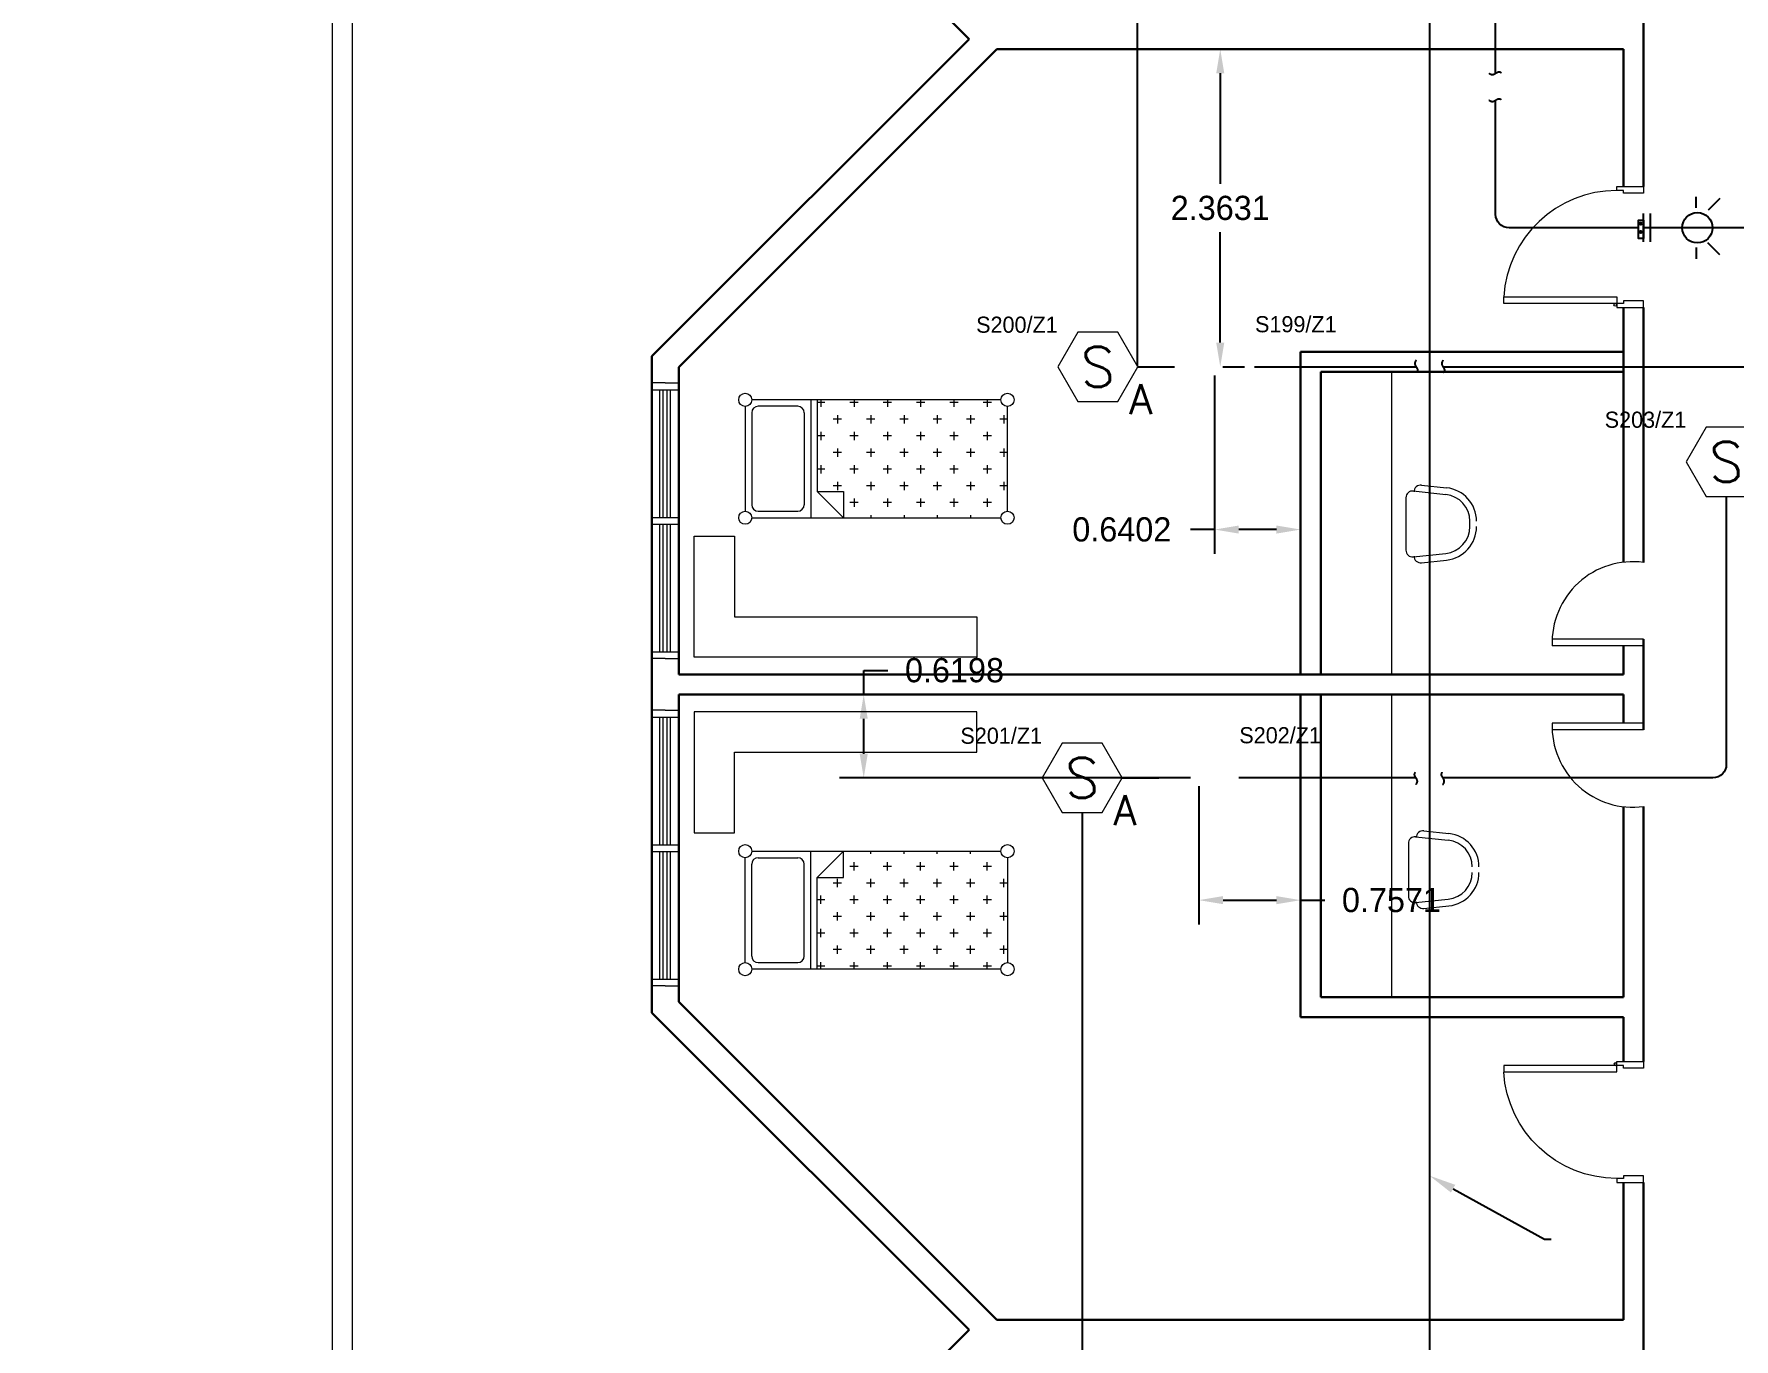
# Model space of a CAD drawing. Extents: x -3404 to 3497, y 0 to 399.
# Drawn here: x 3.11 to 15.75, y 348.53 to 358.24 of the extents above; entities that cross this region are included whole.
import ezdxf
from ezdxf import colors
from ezdxf.entities.mleader import LeaderData, LeaderLine
from ezdxf.enums import TextEntityAlignment as Align
from ezdxf.math import Vec2, Vec3

# ---------------------------------------------------------------- set-up
doc = ezdxf.new("R2010")
doc.units = 0
doc.header["$LTSCALE"] = 0.15
doc.linetypes.add('HIDDEN', pattern=[0.375, 0.25, -0.125])
doc.layers.get('0').update_dxf_attribs({"color": 252})
doc.layers.get('Defpoints').update_dxf_attribs({"color": 252})
for name, color, linetype in [('0 ARCH', 252, 'Continuous'), ('0 DD', 252, 'Continuous'), ('0 fire alarm', 252, 'Continuous'), ('0 sockets', 252, 'Continuous'), ('00-BT-FAS-TEXT', 2, 'Continuous'), ('AUTOINCR', 7, 'Continuous'), ('FIRE_LOOP', 7, 'Continuous'), ('WIRING', 4, 'Continuous')]:
    doc.layers.add(name, color=color, linetype=linetype)
for name, color, linetype, lineweight in [('anal', 252, 'Continuous', 20), ('DOOR', 252, 'Continuous', 20), ('FUR', 252, 'Continuous', 9), ('sofa', 252, 'Continuous', 9), ('T-FIRE-B', 4, 'Continuous', 0), ('T-TEXT', 2, 'Continuous', 0), ('wall', 252, 'Continuous', 30)]:
    doc.layers.add(name, color=color, linetype=linetype, lineweight=lineweight)
doc.styles.add('ROMANS', font='ROMANS.shx', dxfattribs={"width": 0.8})
doc.dimstyles.get("Standard").update_dxf_attribs({"dimtxt": 0.18, "dimasz": 0.18, "dimexe": 0.18, "dimexo": 0.0625, "dimgap": 0.09, "dimtad": 0, "dimtih": 1, "dimtoh": 1, "dimdec": 4, "dimzin": 0, "dimdsep": 46, "dimtxsty": 'Standard', "dimcen": 0.09, "dimadec": 0, "dimazin": 0, "dimtfac": 1, "dimtdec": 4, "dimtofl": 0, "dimtmove": 0, "dimatfit": 3, "dimfxl": 1, "dimtolj": 1, "dimtzin": 0, "dimarcsym": 0})

# ---------------------------------------------------------------- blocks, each defined once
blk = doc.blocks.new('D90')
at = {"layer": 'DOOR'}
for points in [[(0.03, 0.2), (0.03, 1.04), (0.078, 1.04), (0.078, 0.2)], [(0.03, 0.2), (0, 0.2), (0, 0), (0.05, 0), (0.05, 0.15), (0.03, 0.15)], [(0.87, 0.2), (0.9, 0.2), (0.9, 0), (0.85, 0), (0.85, 0.15), (0.87, 0.15)]]:
    blk.add_lwpolyline(points, close=True, dxfattribs=at)
blk.add_circle((0.02, 0.21), 0.01, dxfattribs=at)
blk.add_arc((0.025, 0.197), 0.845, 0.2218, 86.3889, dxfattribs=at)
blk = doc.blocks.new('ARCH')
at = {"layer": 'anal'}
for p, q in [((5.325, 326.925), (5.325, 377.4)), ((5.475, 327.075), (5.475, 368.325)), ((7.8, 355.642), (7.7, 355.642)), ((7.8, 355.642), (7.9, 355.642)), ((7.7, 355.592), (7.9, 355.592)), ((7.76, 354.642), (7.76, 355.592)), ((7.785, 354.642), (7.785, 355.592)), ((7.8, 355.592), (7.9, 355.592)), ((7.815, 354.642), (7.815, 355.592)), ((7.84, 354.642), (7.84, 355.592)), ((7.7, 354.642), (7.9, 354.642)), ((7.7, 354.592), (7.9, 354.592)), ((7.76, 353.642), (7.76, 354.592)), ((7.785, 353.642), (7.785, 354.592)), ((7.815, 353.642), (7.815, 354.592)), ((7.84, 353.642), (7.84, 354.592)), ((7.9, 354.642), (7.9, 354.592)), ((7.7, 353.642), (7.9, 353.642)), ((7.8, 353.592), (7.7, 353.592)), ((7.8, 353.642), (7.9, 353.642)), ((7.8, 353.592), (7.9, 353.592)), ((7.8, 353.208), (7.7, 353.208)), ((7.8, 353.208), (7.9, 353.208)), ((7.7, 353.158), (7.9, 353.158)), ((7.76, 352.208), (7.76, 353.158)), ((7.785, 352.208), (7.785, 353.158)), ((7.8, 353.158), (7.9, 353.158)), ((7.815, 352.208), (7.815, 353.158)), ((7.84, 352.208), (7.84, 353.158)), ((7.7, 352.208), (7.9, 352.208)), ((7.9, 352.208), (7.9, 352.158)), ((7.7, 352.158), (7.9, 352.158)), ((7.76, 351.208), (7.76, 352.158)), ((7.785, 351.208), (7.785, 352.158)), ((7.815, 351.208), (7.815, 352.158)), ((7.84, 351.208), (7.84, 352.158)), ((7.7, 351.208), (7.9, 351.208)), ((7.8, 351.208), (7.9, 351.208)), ((7.8, 351.158), (7.7, 351.158)), ((7.8, 351.158), (7.9, 351.158))]:
    blk.add_line(p, q, dxfattribs=at)
at = {"layer": 'FUR'}
for p, q in [((13.2, 355.725), (13.2, 353.475)), ((13.362, 354.839), (13.604, 354.813)), ((13.423, 354.883), (13.61, 354.863)), ((13.308, 354.789), (13.308, 354.398)), ((13.783, 354.574), (13.783, 354.614)), ((8.016, 354.504), (8.316, 354.504)), ((8.016, 353.604), (8.016, 354.504)), ((8.316, 354.504), (8.316, 353.904)), ((13.362, 354.349), (13.604, 354.375)), ((13.423, 354.305), (13.61, 354.325)), ((8.316, 353.904), (10.116, 353.904)), ((10.116, 353.904), (10.116, 353.604)), ((10.116, 353.604), (8.016, 353.604)), ((13.2, 353.325), (13.2, 351.075)), ((8.016, 353.196), (8.016, 352.296)), ((10.116, 353.196), (8.016, 353.196)), ((10.116, 352.896), (10.116, 353.196)), ((8.316, 352.296), (8.316, 352.896)), ((8.316, 352.896), (10.116, 352.896)), ((13.441, 352.312), (13.628, 352.292)), ((8.016, 352.296), (8.316, 352.296)), ((13.326, 352.218), (13.326, 351.827)), ((13.38, 352.268), (13.622, 352.242)), ((13.38, 351.778), (13.622, 351.804)), ((13.441, 351.734), (13.628, 351.754))]:
    blk.add_line(p, q, dxfattribs=at)
for centre, radius, start, end in [((13.358, 354.789), 0.05, 85.0303, 180), ((13.418, 354.833), 0.05, 83.857, 180), ((13.583, 354.614), 0.25, 0, 83.857), ((13.583, 354.614), 0.2, 0, 83.857), ((13.583, 354.574), 0.2, 276.143, 0), ((13.583, 354.574), 0.25, 276.143, 0), ((13.358, 354.398), 0.05, 180, 274.9697), ((13.418, 354.355), 0.05, 180, 276.143), ((13.435, 352.262), 0.05, 83.857, 180), ((13.376, 352.218), 0.05, 85.0303, 180), ((13.601, 352.043), 0.2, 0, 83.857), ((13.601, 352.043), 0.25, 0, 83.857), ((13.601, 352.002), 0.2, 276.143, 0), ((13.601, 352.002), 0.25, 276.143, 0), ((13.376, 351.827), 0.05, 180, 274.9697), ((13.435, 351.784), 0.05, 180, 276.143)]:
    blk.add_arc(centre, radius, start, end, dxfattribs=at)
at = {"layer": 'sofa'}
for p, q in [((8.395, 355.469), (8.395, 354.689)), ((10.296, 355.517), (8.444, 355.517)), ((8.785, 355.469), (8.492, 355.469)), ((8.882, 355.517), (8.882, 354.64)), ((8.931, 355.517), (8.931, 354.835)), ((8.987, 355.496), (8.931, 355.496)), ((8.956, 355.517), (8.956, 355.465)), ((9.235, 355.496), (9.173, 355.496)), ((9.204, 355.517), (9.204, 355.465)), ((9.483, 355.496), (9.421, 355.496)), ((9.452, 355.517), (9.452, 355.465)), ((9.73, 355.496), (9.668, 355.496)), ((9.699, 355.517), (9.699, 355.465)), ((9.978, 355.496), (9.916, 355.496)), ((9.947, 355.517), (9.947, 355.465)), ((10.226, 355.496), (10.164, 355.496)), ((10.195, 355.517), (10.195, 355.465)), ((10.345, 354.689), (10.345, 355.469)), ((8.444, 355.42), (8.444, 354.737)), ((8.834, 355.42), (8.834, 354.737)), ((9.111, 355.372), (9.049, 355.372)), ((9.08, 355.403), (9.08, 355.341)), ((9.359, 355.372), (9.297, 355.372)), ((9.328, 355.403), (9.328, 355.341)), ((9.606, 355.372), (9.545, 355.372)), ((9.576, 355.403), (9.576, 355.341)), ((9.854, 355.372), (9.792, 355.372)), ((9.823, 355.403), (9.823, 355.341)), ((10.102, 355.372), (10.04, 355.372)), ((10.071, 355.403), (10.071, 355.341)), ((10.345, 355.372), (10.288, 355.372)), ((10.318, 355.403), (10.318, 355.341)), ((8.987, 355.249), (8.931, 355.249)), ((8.956, 355.28), (8.956, 355.218)), ((9.235, 355.249), (9.173, 355.249)), ((9.204, 355.28), (9.204, 355.218)), ((9.483, 355.249), (9.421, 355.249)), ((9.452, 355.28), (9.452, 355.218)), ((9.73, 355.249), (9.668, 355.249)), ((9.699, 355.28), (9.699, 355.218)), ((9.978, 355.249), (9.916, 355.249)), ((9.947, 355.28), (9.947, 355.218)), ((10.226, 355.249), (10.164, 355.249)), ((10.195, 355.28), (10.195, 355.218)), ((9.111, 355.125), (9.049, 355.125)), ((9.08, 355.156), (9.08, 355.094)), ((9.359, 355.125), (9.297, 355.125)), ((9.328, 355.156), (9.328, 355.094)), ((9.606, 355.125), (9.545, 355.125)), ((9.576, 355.156), (9.576, 355.094)), ((9.854, 355.125), (9.792, 355.125)), ((9.823, 355.156), (9.823, 355.094)), ((10.102, 355.125), (10.04, 355.125)), ((10.071, 355.156), (10.071, 355.094)), ((10.345, 355.125), (10.288, 355.125)), ((10.318, 355.156), (10.318, 355.094)), ((8.987, 355.001), (8.931, 355.001)), ((8.956, 355.032), (8.956, 354.97)), ((9.235, 355.001), (9.173, 355.001)), ((9.204, 355.032), (9.204, 354.97)), ((9.483, 355.001), (9.421, 355.001)), ((9.452, 355.032), (9.452, 354.97)), ((9.73, 355.001), (9.668, 355.001)), ((9.699, 355.032), (9.699, 354.97)), ((9.978, 355.001), (9.916, 355.001)), ((9.947, 355.032), (9.947, 354.97)), ((10.226, 355.001), (10.164, 355.001)), ((10.195, 355.032), (10.195, 354.97)), ((9.111, 354.877), (9.049, 354.877)), ((9.08, 354.908), (9.08, 354.846)), ((9.359, 354.877), (9.297, 354.877)), ((9.328, 354.908), (9.328, 354.846)), ((9.606, 354.877), (9.545, 354.877)), ((9.576, 354.908), (9.576, 354.846)), ((9.854, 354.877), (9.792, 354.877)), ((9.823, 354.908), (9.823, 354.846)), ((10.102, 354.877), (10.04, 354.877)), ((10.071, 354.908), (10.071, 354.846)), ((10.345, 354.877), (10.288, 354.877)), ((10.318, 354.908), (10.318, 354.846)), ((8.931, 354.835), (9.126, 354.835)), ((9.126, 354.64), (8.931, 354.835)), ((9.126, 354.835), (9.126, 354.64)), ((9.235, 354.753), (9.173, 354.753)), ((9.204, 354.784), (9.204, 354.722)), ((9.483, 354.753), (9.421, 354.753)), ((9.452, 354.784), (9.452, 354.722)), ((9.73, 354.753), (9.668, 354.753)), ((9.699, 354.784), (9.699, 354.722)), ((9.978, 354.753), (9.916, 354.753)), ((9.947, 354.784), (9.947, 354.722)), ((10.226, 354.753), (10.164, 354.753)), ((10.195, 354.784), (10.195, 354.722)), ((8.444, 354.64), (10.296, 354.64)), ((8.492, 354.689), (8.785, 354.689)), ((9.328, 354.66), (9.328, 354.64)), ((9.576, 354.66), (9.576, 354.64)), ((9.823, 354.66), (9.823, 354.64)), ((10.071, 354.66), (10.071, 354.64)), ((15.075, 353.738), (14.396, 353.738)), ((15.075, 353.688), (14.396, 353.688)), ((15.075, 353.112), (14.396, 353.112)), ((15.075, 353.062), (14.396, 353.062)), ((8.395, 351.331), (8.395, 352.111)), ((8.444, 352.16), (10.296, 352.16)), ((8.444, 351.38), (8.444, 352.063)), ((8.492, 352.111), (8.785, 352.111)), ((8.834, 351.38), (8.834, 352.063)), ((8.882, 351.283), (8.882, 352.16)), ((9.126, 352.16), (8.931, 351.965)), ((9.126, 351.965), (9.126, 352.16)), ((9.204, 352.016), (9.204, 352.078)), ((9.328, 352.14), (9.328, 352.16)), ((9.452, 352.016), (9.452, 352.078)), ((9.576, 352.14), (9.576, 352.16)), ((9.699, 352.016), (9.699, 352.078)), ((9.823, 352.14), (9.823, 352.16)), ((9.947, 352.016), (9.947, 352.078)), ((10.071, 352.14), (10.071, 352.16)), ((10.195, 352.016), (10.195, 352.078)), ((10.345, 352.111), (10.345, 351.331)), ((8.931, 351.965), (9.126, 351.965)), ((8.931, 351.283), (8.931, 351.965)), ((9.08, 351.892), (9.08, 351.954)), ((9.235, 352.047), (9.173, 352.047)), ((9.328, 351.892), (9.328, 351.954)), ((9.483, 352.047), (9.421, 352.047)), ((9.576, 351.892), (9.576, 351.954)), ((9.73, 352.047), (9.668, 352.047)), ((9.823, 351.892), (9.823, 351.954)), ((9.978, 352.047), (9.916, 352.047)), ((10.071, 351.892), (10.071, 351.954)), ((10.226, 352.047), (10.164, 352.047)), ((10.318, 351.892), (10.318, 351.954)), ((8.956, 351.768), (8.956, 351.83)), ((9.111, 351.923), (9.049, 351.923)), ((9.204, 351.768), (9.204, 351.83)), ((9.359, 351.923), (9.297, 351.923)), ((9.452, 351.768), (9.452, 351.83)), ((9.606, 351.923), (9.545, 351.923)), ((9.699, 351.768), (9.699, 351.83)), ((9.854, 351.923), (9.792, 351.923)), ((9.947, 351.768), (9.947, 351.83)), ((10.102, 351.923), (10.04, 351.923)), ((10.195, 351.768), (10.195, 351.83)), ((10.345, 351.923), (10.288, 351.923)), ((8.987, 351.799), (8.931, 351.799)), ((9.111, 351.675), (9.049, 351.675)), ((9.08, 351.644), (9.08, 351.706)), ((9.235, 351.799), (9.173, 351.799)), ((9.359, 351.675), (9.297, 351.675)), ((9.328, 351.644), (9.328, 351.706)), ((9.483, 351.799), (9.421, 351.799)), ((9.606, 351.675), (9.545, 351.675)), ((9.576, 351.644), (9.576, 351.706)), ((9.73, 351.799), (9.668, 351.799)), ((9.854, 351.675), (9.792, 351.675)), ((9.823, 351.644), (9.823, 351.706)), ((9.978, 351.799), (9.916, 351.799)), ((10.102, 351.675), (10.04, 351.675)), ((10.071, 351.644), (10.071, 351.706)), ((10.226, 351.799), (10.164, 351.799)), ((10.345, 351.675), (10.288, 351.675)), ((10.318, 351.644), (10.318, 351.706)), ((8.987, 351.551), (8.931, 351.551)), ((8.956, 351.52), (8.956, 351.582)), ((9.235, 351.551), (9.173, 351.551)), ((9.204, 351.52), (9.204, 351.582)), ((9.483, 351.551), (9.421, 351.551)), ((9.452, 351.52), (9.452, 351.582)), ((9.73, 351.551), (9.668, 351.551)), ((9.699, 351.52), (9.699, 351.582)), ((9.978, 351.551), (9.916, 351.551)), ((9.947, 351.52), (9.947, 351.582)), ((10.226, 351.551), (10.164, 351.551)), ((10.195, 351.52), (10.195, 351.582)), ((9.111, 351.428), (9.049, 351.428)), ((9.08, 351.397), (9.08, 351.459)), ((9.359, 351.428), (9.297, 351.428)), ((9.328, 351.397), (9.328, 351.459)), ((9.606, 351.428), (9.545, 351.428)), ((9.576, 351.397), (9.576, 351.459)), ((9.854, 351.428), (9.792, 351.428)), ((9.823, 351.397), (9.823, 351.459)), ((10.102, 351.428), (10.04, 351.428)), ((10.071, 351.397), (10.071, 351.459)), ((10.345, 351.428), (10.288, 351.428)), ((10.318, 351.397), (10.318, 351.459)), ((8.785, 351.331), (8.492, 351.331)), ((8.987, 351.304), (8.931, 351.304)), ((8.956, 351.283), (8.956, 351.335)), ((9.235, 351.304), (9.173, 351.304)), ((9.204, 351.283), (9.204, 351.335)), ((9.483, 351.304), (9.421, 351.304)), ((9.452, 351.283), (9.452, 351.335)), ((9.73, 351.304), (9.668, 351.304)), ((9.699, 351.283), (9.699, 351.335)), ((9.978, 351.304), (9.916, 351.304)), ((9.947, 351.283), (9.947, 351.335)), ((10.226, 351.304), (10.164, 351.304)), ((10.195, 351.283), (10.195, 351.335)), ((10.296, 351.283), (8.444, 351.283))]:
    blk.add_line(p, q, dxfattribs=at)
for centre, radius in [((8.395, 355.517), 0.0488), ((10.345, 355.517), 0.0488), ((8.395, 354.64), 0.0487), ((10.345, 354.64), 0.0488), ((8.395, 352.16), 0.0487), ((10.345, 352.16), 0.0488), ((8.395, 351.283), 0.0488), ((10.345, 351.283), 0.0488)]:
    blk.add_circle(centre, radius, dxfattribs=at)
for centre, radius, start, end in [((8.492, 355.42), 0.0488, 90, 180), ((8.785, 355.42), 0.0488, 0, 90), ((8.492, 354.737), 0.0488, 180, 270), ((8.785, 354.737), 0.0488, 270, 0), ((14.995, 353.713), 0.6, 82.3461, 182.388), ((14.995, 353.087), 0.6, 177.612, 277.6539), ((8.492, 352.063), 0.0488, 90, 180), ((8.785, 352.063), 0.0488, 0, 90), ((8.492, 351.38), 0.0488, 180, 270), ((8.785, 351.38), 0.0488, 270, 0)]:
    blk.add_arc(centre, radius, start, end, dxfattribs=at)
at = {"layer": 'wall'}
for p, q in [((15.075, 360.675), (15.075, 357.104)), ((10.059, 358.2), (7.7, 360.559)), ((7.7, 355.841), (10.059, 358.2)), ((7.9, 355.759), (10.266, 358.125)), ((10.266, 358.125), (14.925, 358.125)), ((14.925, 358.125), (14.925, 357.104)), ((14.925, 356.204), (14.925, 354.309)), ((15.075, 356.204), (15.075, 354.307)), ((14.925, 355.875), (12.525, 355.875)), ((12.525, 355.875), (12.525, 353.475)), ((7.7, 350.959), (7.7, 355.841)), ((7.9, 353.475), (7.9, 355.759)), ((14.925, 355.725), (12.675, 355.725)), ((12.675, 355.725), (12.675, 353.475)), ((15.075, 353.738), (15.075, 353.062)), ((14.925, 353.688), (14.925, 353.475)), ((14.925, 353.475), (7.9, 353.475)), ((7.9, 351.041), (7.9, 353.325)), ((14.925, 353.325), (7.9, 353.325)), ((12.525, 353.325), (12.525, 350.925)), ((12.675, 353.325), (12.675, 351.075)), ((14.925, 353.325), (14.925, 353.112)), ((14.925, 352.491), (14.925, 351.075)), ((15.075, 352.493), (15.075, 350.596)), ((12.675, 351.075), (14.925, 351.075)), ((10.059, 348.6), (7.7, 350.959)), ((10.266, 348.675), (7.9, 351.041)), ((12.525, 350.925), (14.925, 350.925)), ((14.925, 350.925), (14.925, 350.596)), ((14.925, 349.696), (14.925, 348.675)), ((15.075, 349.696), (15.075, 343.976)), ((10.266, 348.675), (14.925, 348.675)), ((7.7, 346.241), (10.059, 348.6))]:
    blk.add_line(p, q, dxfattribs=at)
at = {"layer": 'DOOR', "rotation": 90}
blk.add_blockref('D90', (15.075, 356.204), dxfattribs=at)
at = {"layer": 'DOOR', "xscale": -1, "rotation": 90}
blk.add_blockref('D90', (15.075, 350.596), dxfattribs=at)
blk = doc.blocks.new('dressable smoke detectore above false ceiling')
blk.add_lwpolyline([(200, 0), (100, 173.2), (-100, 173.2), (-200, 0), (-100, -173.2), (100, -173.2)], close=True)
at = {"layer": 'T-TEXT', "style": 'ROMANS'}
blk.add_attdef('S', text='', height=200, dxfattribs=at).set_placement((0, 0, 0), align=Align.MIDDLE)
blk.add_attdef('A', text='', height=150, dxfattribs=at).set_placement((214.9, -161.3), align=Align.MIDDLE_CENTER)
blk = doc.blocks.new('*U101')
at = {"linetype": 'ByBlock'}
h = blk.add_hatch(dxfattribs=at)
h.set_pattern_fill('ANGLE', color=2)
h.set_pattern_definition([(0, (0, 0), (0, 6.985), [5.08, -1.905]), (90, (0, 0), (-6.985, 4e-16), [5.08, -1.905])])
h.paths.add_polyline_path([(27, -14, 1), (15, -14, 1)])
at = {"color": 1}
for p, q in [((-0.8, 373.8), (-0.8, 450)), ((-89.7, 324.6), (-147.6, 382.6)), ((134.9, 380.2), (74.6, 321.5)), ((-99, 262.2), (-154.6, 262.2)), ((99, 262.2), (154.6, 262.2)), ((0, 192.9), (0, 34.9)), ((70.7, 34.9), (-70.7, 34.9)), ((70.7, 0), (-70.7, 0))]:
    blk.add_line(p, q, dxfattribs=at)
at = {"color": 6, "linetype": 'ByBlock'}
blk.add_lwpolyline([(-37.4, 0), (54.5, 0), (54.5, -26), (-37.4, -26)], close=True, dxfattribs=at)
at = {"color": 1}
blk.add_circle((0, 268.8), 75.9, dxfattribs=at)
at = {"color": 6, "linetype": 'ByBlock'}
for centre in [(-21, -14), (21, -14)]:
    blk.add_circle(centre, 6, dxfattribs=at)
blk = doc.blocks.new('endtick', base_point=(-3267.27, -69559.4))
at = {"layer": 'WIRING', "color": 2, "linetype": 'HIDDEN'}
blk.add_spline([(-3267.27, -69509.4), (-3276.985, -69534.4), (-3267.27, -69559.4), (-3256.425, -69584.4), (-3267.27, -69609.4)], degree=3, dxfattribs=at)
blk = doc.blocks.new('*D162')
at = {"layer": '0 DD', "color": 0, "lineweight": -2, "transparency": 16777216}
for p, q in [((11.768, 352.643), (11.768, 351.616)), ((12.525, 352.402), (12.525, 351.616)), ((11.948, 351.796), (12.345, 351.796)), ((12.525, 351.796), (12.705, 351.796))]:
    blk.add_line(p, q, dxfattribs=at)
at = {"layer": '0 DD', "color": 0, "transparency": 16777216}
for points in [[(11.948, 351.826), (11.948, 351.766), (11.768, 351.796)], [(12.345, 351.826), (12.345, 351.766), (12.525, 351.796)]]:
    blk.add_solid(points, dxfattribs=at)
at = {"layer": 'Defpoints', "color": 0, "transparency": 16777216}
for p in [(11.768, 352.705), (12.525, 352.465), (12.525, 351.796)]:
    blk.add_point(p, dxfattribs=at)
at = {"layer": '0 DD', "color": 0, "transparency": 16777216, "insert": (13.2, 351.796), "char_height": 0.18, "attachment_point": 5}
blk.add_mtext('\\A1;0.7571', dxfattribs=at)
blk = doc.blocks.new('*D163')
at = {"layer": '0 DD', "color": 0, "lineweight": -2, "transparency": 16777216}
for p, q in [((9.276, 353.325), (9.276, 353.505)), ((9.276, 353.505), (9.456, 353.505)), ((11.705, 353.325), (9.096, 353.325)), ((9.276, 352.885), (9.276, 353.145)), ((11.705, 352.705), (9.096, 352.705))]:
    blk.add_line(p, q, dxfattribs=at)
at = {"layer": '0 DD', "color": 0, "transparency": 16777216}
for points in [[(9.246, 353.145), (9.306, 353.145), (9.276, 353.325)], [(9.246, 352.885), (9.306, 352.885), (9.276, 352.705)]]:
    blk.add_solid(points, dxfattribs=at)
at = {"layer": 'Defpoints', "color": 0, "transparency": 16777216}
for p in [(9.276, 353.325), (11.768, 353.325), (11.768, 352.705)]:
    blk.add_point(p, dxfattribs=at)
at = {"layer": '0 DD', "color": 0, "transparency": 16777216, "insert": (9.951, 353.505), "char_height": 0.18, "attachment_point": 5}
blk.add_mtext('\\A1;0.6198', dxfattribs=at)
blk = doc.blocks.new('*D164')
at = {"layer": '0 DD', "color": 0, "lineweight": -2, "transparency": 16777216}
for p, q in [((11.885, 355.699), (11.885, 354.372)), ((12.525, 355.177), (12.525, 354.372)), ((11.885, 354.552), (11.705, 354.552)), ((12.345, 354.552), (12.065, 354.552))]:
    blk.add_line(p, q, dxfattribs=at)
at = {"layer": '0 DD', "color": 0, "transparency": 16777216}
for points in [[(12.065, 354.582), (12.065, 354.522), (11.885, 354.552)], [(12.345, 354.582), (12.345, 354.522), (12.525, 354.552)]]:
    blk.add_solid(points, dxfattribs=at)
at = {"layer": 'Defpoints', "color": 0, "transparency": 16777216}
for p in [(11.885, 355.762), (12.525, 355.239), (12.525, 354.552)]:
    blk.add_point(p, dxfattribs=at)
at = {"layer": '0 DD', "color": 0, "transparency": 16777216, "insert": (11.195, 354.552), "char_height": 0.18, "attachment_point": 5}
blk.add_mtext('\\A1;0.6402', dxfattribs=at)
blk = doc.blocks.new('*D165')
at = {"layer": '0 DD', "color": 0, "lineweight": -2, "transparency": 16777216}
for p, q in [((11.947, 358.125), (12.107, 358.125)), ((11.927, 357.945), (11.927, 357.123)), ((11.927, 355.942), (11.927, 356.763)), ((11.947, 355.762), (12.107, 355.762))]:
    blk.add_line(p, q, dxfattribs=at)
at = {"layer": '0 DD', "color": 0, "transparency": 16777216}
for points in [[(11.897, 357.945), (11.957, 357.945), (11.927, 358.125)], [(11.897, 355.942), (11.957, 355.942), (11.927, 355.762)]]:
    blk.add_solid(points, dxfattribs=at)
at = {"layer": 'Defpoints', "color": 0, "transparency": 16777216}
for p in [(11.885, 358.125), (11.927, 358.125), (11.885, 355.762)]:
    blk.add_point(p, dxfattribs=at)
at = {"layer": '0 DD', "color": 0, "transparency": 16777216, "insert": (11.927, 356.943), "char_height": 0.18, "attachment_point": 5}
blk.add_mtext('\\A1;2.3631', dxfattribs=at)

msp = doc.modelspace()

# ---------------------------------------------------------------- linework, layer by layer
at = {"layer": '0 sockets', "color": 3}
for points in [[(13.975, 357.94559), (13.975, 364.92643)], [(15.075, 356.79656), (15.07495, 356.79656)]]:
    msp.add_lwpolyline(points, dxfattribs=at)
at = {"layer": '0 sockets', "color": 2}
msp.add_lwpolyline([(13.48332, 361.70892), (13.48332, 344.88572, 0.41421356), (13.58332, 344.78572), (14.9931, 344.78572)], format="xyb", dxfattribs=at)
at = {"layer": '0 sockets', "color": 3}
for points in [[(15.03641, 356.79656), (14.075, 356.79656, -0.41421356), (13.975, 356.89656), (13.975, 357.74559)], [(17.475, 355.86191), (17.475, 356.69656, 0.41421356), (17.375, 356.79656), (15.075, 356.79656)]]:
    msp.add_lwpolyline(points, format="xyb", dxfattribs=at)
at = {"layer": 'FIRE_LOOP', "color": 3}
for points in [[(11.30845, 361.36443), (11.30845, 355.77084)], [(11.31361, 355.76191), (11.58731, 355.76191)], [(12.18226, 355.76191), (13.38332, 355.76191)], [(13.58332, 355.76191), (14.10386, 355.76191)], [(14.10386, 355.76191), (17.225, 355.76191)], [(11.19673, 352.7052), (11.47042, 352.7052)], [(13.38332, 352.7052), (12.06538, 352.7052)], [(14.40282, 352.7052), (13.58332, 352.7052)]]:
    msp.add_lwpolyline(points, dxfattribs=at)
for points in [[(15.69005, 354.79769), (15.69005, 352.8052, -0.41421356), (15.59005, 352.7052), (14.40257, 352.7052)], [(10.89925, 352.44758), (10.89925, 347.425, 0.41421356), (10.99925, 347.325), (13.38332, 347.325)]]:
    msp.add_lwpolyline(points, format="xyb", dxfattribs=at)

# ---------------------------------------------------------------- block references
at = {"layer": '0 ARCH', "color": 3}
msp.add_blockref('ARCH', (0, 0), dxfattribs=at)
at = {"layer": '0 fire alarm', "color": 3}
for name, p, xscale, yscale, zscale, rotation in [('endtick', (13.975, 357.94559), 0.001, 0.001, 0.001, 89.99999999999999), ('endtick', (13.975, 357.74559), 0.001, 0.001, 0.001, 90), ('*U101', (15.075, 356.79656), 0.001488, 0.001488, 0.001488, 270), ('endtick', (13.38332, 352.7052), 0.001, 0.001, 0.001, 180), ('endtick', (13.58332, 352.7052), 0.001, 0.001, 0.001, 180)]:
    msp.add_blockref(name, p, dxfattribs=dict(at, xscale=xscale, yscale=yscale, zscale=zscale, rotation=rotation))
at = {"layer": '0 fire alarm', "color": 3, "xscale": 0.001, "yscale": 0.001, "zscale": 0.001}
for p in [(13.38332, 355.76191), (13.58332, 355.76191)]:
    msp.add_blockref('endtick', p, dxfattribs=at)
at = {"layer": 'T-FIRE-B', "color": 2, "xscale": 0.001487761816891826, "yscale": 0.001487761816891826, "zscale": 0.001487761816891826}
for p in [(11.01613, 355.76191), (15.69005, 355.05532), (10.89925, 352.7052)]:
    msp.add_blockref('dressable smoke detectore above false ceiling', p, dxfattribs=at).add_auto_attribs({'S': 'S', 'A': 'A'})

# ---------------------------------------------------------------- texts
at = {"layer": 'AUTOINCR', "color": 2}
for s, p in [('S200/Z1', (10.71858, 355.97959)), ('S203/Z1', (15.3925, 355.27301)), ('S201/Z1', (10.6017, 352.92289))]:
    msp.add_text(s, height=0.12, dxfattribs=at).set_placement(p, align=Align.BOTTOM_RIGHT)
for s, p in [('S199/Z1', (12.18587, 355.98313)), ('S202/Z1', (12.06899, 352.92642))]:
    msp.add_text(s, height=0.12, dxfattribs=at).set_placement(p, align=Align.BOTTOM_LEFT)

# ---------------------------------------------------------------- dimensions: what is measured, and where the dimension line sits
at = {"layer": '0 DD', "color": 6}
for base, p1, p2, picture, middle in [((11.9269, 358.125), (11.88478, 355.76191), (11.88478, 358.125), '*D165', (11.9269, 356.94345)), ((9.27619, 353.325), (11.7679, 352.7052), (11.7679, 353.325), '*D163', (9.95119, 353.505))]:
    dim = msp.add_linear_dim(base=base, p1=p1, p2=p2, angle=90, dimstyle='Standard', dxfattribs=at)
    dim.commit()
    dim.dimension.update_dxf_attribs({"geometry": picture, "text_midpoint": middle})
for base, p1, p2, picture, middle in [((12.525, 354.55201), (11.88478, 355.76191), (12.525, 355.23926), '*D164', (11.19478, 354.55201)), ((12.525, 351.79642), (11.7679, 352.7052), (12.525, 352.46463), '*D162', (13.2, 351.79642))]:
    dim = msp.add_linear_dim(base=base, p1=p1, p2=p2, dimstyle='Standard', dxfattribs=at)
    dim.commit()
    dim.dimension.update_dxf_attribs({"geometry": picture, "text_midpoint": middle, "dimtype": 160})

# ---------------------------------------------------------------- leaders
at = {"layer": '00-BT-FAS-TEXT', "color": 3}
ml = msp.add_multileader_mtext('Standard', dxfattribs=at)
ml.set_content('{\\C2;ZONE 1 /FACP FOR DETECTORS\\PEMT ? 3/4 INCH CONDUIT\\P(2*1.5)MM2 FIRE RESISTANCE CABLE 105C\\PEXPOSED ABOVE FALSE CEILLING\\PTYPICAL}', color=6)
ml.set_leader_properties()
ml.build(insert=Vec2(0, 0))
ml.multileader.update_dxf_attribs({"text_right_attachment_type": 6, "dogleg_length": 0.05, "arrow_head_size": 0.2})
ctx = ml.context
ctx.base_point, ctx.char_height, ctx.arrow_head_size, ctx.landing_gap_size = Vec3(68.69514, 353.04615), 0.05, 0.2, 0.01
ctx.right_attachment, ctx.text_align_type = 6, 2
notes = []
notes.append((ctx, [(0, (1, 1, 0), (70.4568, 353.01115), (-1, 0), 0.05, [(0, [(71.4, 353.24842)], 0, [])])]))
ctx.mtext.insert, ctx.mtext.width, ctx.mtext.alignment, ctx.mtext.flow_direction = Vec3(70.3968, 353.07115), 3430, 3, 5
ml = msp.add_multileader_mtext('Standard', dxfattribs=at)
ml.set_content('{\\C2;ZONE 1 /FACP FOR DETECTORS\\PEMT ? 3/4 INCH CONDUIT\\P(2*1.5)MM2 FIRE RESISTANCE CABLE 105C\\PEXPOSED ABOVE FALSE CEILLING\\PTYPICAL}', color=6)
ml.set_leader_properties()
ml.build(insert=Vec2(0, 0))
ml.multileader.update_dxf_attribs({"text_right_attachment_type": 6, "dogleg_length": 0.05, "arrow_head_size": 0.2})
ctx = ml.context
ctx.base_point, ctx.char_height, ctx.arrow_head_size, ctx.landing_gap_size = Vec3(14.38857, 349.27523), 0.05, 0.2, 0.01
ctx.right_attachment = 6
notes.append((ctx, [(0, (1, 1, 0), (14.33857, 349.27523), (1, 0), 0.05, [(0, [(13.48332, 349.74683)], 0, [])])]))
ctx.mtext.insert, ctx.mtext.width, ctx.mtext.flow_direction = Vec3(14.39857, 349.30023), 3430, 5
for ctx, leaders in notes:
    for number, flags, end, landing, length, lines in leaders:
        leader = LeaderData()
        leader.index, (leader.has_last_leader_line, leader.has_dogleg_vector, leader.attachment_direction) = number, flags
        leader.last_leader_point, leader.dogleg_vector, leader.dogleg_length = Vec3(end), Vec3(landing), length
        for number, points, colour, breaks in lines:
            line = LeaderLine()
            line.index, line.vertices, line.color, line.breaks = number, Vec3.list(points), colors.encode_raw_color(colour), breaks
            leader.lines.append(line)
        ctx.leaders.append(leader)

doc.saveas('drawing.dxf')
